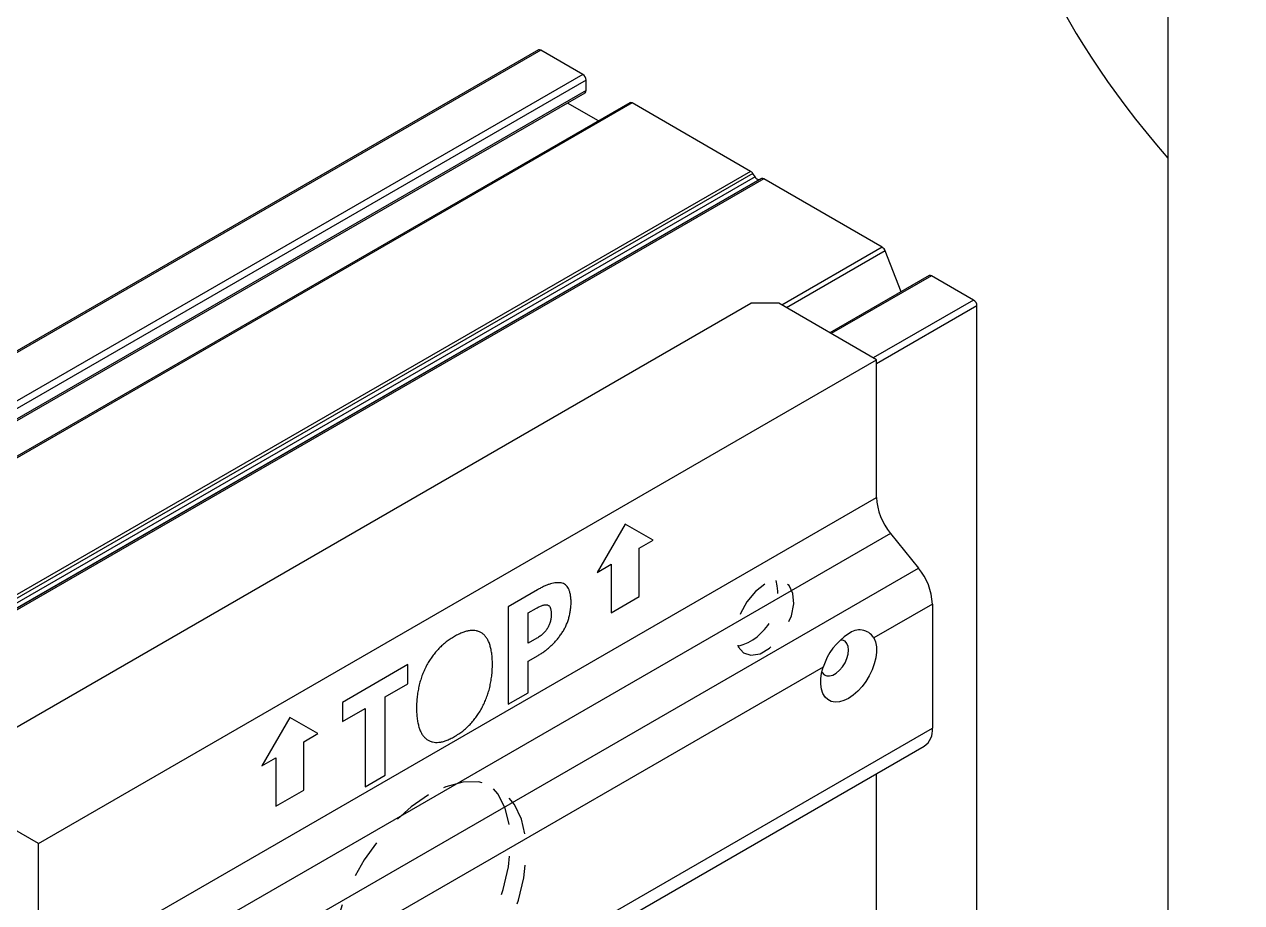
# Model space of a CAD drawing. Extents: x -3.1 to 19.9, y -9.6 to 0.
# Drawn here: x 11.523 to 15.374, y -6.809 to -4.029 of the extents above; entities that cross this region are included whole.
import ezdxf

# ---------------------------------------------------------------- set-up
doc = ezdxf.new("R2010")
doc.units = 0
doc.header["$LTSCALE"] = 0.5
doc.header["$MEASUREMENT"] = 0
doc.linetypes.add('HIDDEN', pattern=[0.375, 0.25, -0.125])
doc.layers.add('Dimension', color=10, linetype='CONTINUOUS')
doc.layers.add('Housing', color=150, linetype='CONTINUOUS')
doc.layers.add('Jig', color=41, linetype='CONTINUOUS', lineweight=13)
doc.layers.add('Text-Unprinted', color=131, linetype='CONTINUOUS', plot=False)

msp = doc.modelspace()

# ---------------------------------------------------------------- linework, layer by layer
at = {"layer": 'Dimension', "transparency": 16777216}
msp.add_open_spline([(14.660408, -0.54488), (15.3742, -1.430674), (14.900338, -2.498955), (14.368945, -3.55597), (15.140268, -4.453031)], degree=3, dxfattribs=at)
at = {"layer": 'Housing', "linetype": 'Continuous', "lineweight": 25, "transparency": 16777216}
for p, q in [((13.149165, -4.110591), (9.685064, -6.109549)), ((13.156665, -4.111333), (9.692563, -6.110291)), ((13.289601, -4.188076), (13.156665, -4.111333)), ((13.289601, -4.188076), (9.825499, -6.187034)), ((13.300207, -4.206447), (9.836106, -6.205405)), ((13.300207, -4.239109), (13.300207, -4.206447)), ((9.832999, -6.244934), (13.2971, -4.245976)), ((13.300207, -4.239109), (9.836106, -6.238066)), ((13.438214, -4.277455), (9.974112, -6.276413)), ((13.445713, -4.278198), (9.981611, -6.277155)), ((13.338773, -4.334861), (13.240952, -4.27839)), ((13.820712, -4.49468), (13.445713, -4.278198)), ((13.820712, -4.49468), (10.356552, -6.493604)), ((13.82753, -4.501481), (10.363397, -6.50039)), ((13.834609, -4.512427), (13.82753, -4.501481)), ((13.834609, -4.512427), (10.370475, -6.511336)), ((13.848244, -4.520298), (10.384002, -6.51927)), ((13.855323, -4.517526), (10.390861, -6.516625)), ((13.862141, -4.518596), (10.397986, -6.517518)), ((13.855323, -4.517526), (13.848244, -4.520298)), ((14.23714, -4.735078), (13.862141, -4.518596)), ((14.23714, -4.735078), (13.919718, -4.91801)), ((14.246325, -4.746505), (13.934208, -4.926375)), ((14.29655, -4.875953), (14.246325, -4.746505)), ((14.385753, -4.824457), (14.071437, -5.005596)), ((14.393252, -4.8252), (14.07583, -5.008132)), ((14.526188, -4.901942), (14.393252, -4.8252)), ((14.526188, -4.901942), (14.208766, -5.084874)), ((14.536795, -4.920314), (14.218892, -5.103523)), ((14.536795, -7.263779), (14.536795, -4.920314))]:
    msp.add_line(p, q, dxfattribs=at)
at = {"layer": 'Housing', "linetype": 'HIDDEN', "lineweight": 25, "transparency": 16777216, "flags": 128}
for points in [[(13.865404, -5.801494), (13.835556, -5.824476), (13.808943, -5.856471), (13.788448, -5.894011), (13.776293, -5.933028), (13.773794, -5.969295), (13.781223, -5.998881), (13.797773, -6.01858), (13.821653, -6.026257), (13.850274, -6.021081), (13.880534, -6.003612), (13.909155, -5.975743), (13.933035, -5.940495), (13.949585, -5.901687), (13.957014, -5.863524), (13.954515, -5.830143), (13.94236, -5.80516), (13.921865, -5.791282), (13.895252, -5.790014), (13.865404, -5.801494)], [(12.801451, -6.468119), (12.746245, -6.505727), (12.692812, -6.553601), (12.642872, -6.610203), (12.598028, -6.673714), (12.559723, -6.742092), (12.529187, -6.81314), (12.507401, -6.884574), (12.495067, -6.954098), (12.49258, -7.019477), (12.500021, -7.078611), (12.51715, -7.129598), (12.543416, -7.1708), (12.577976, -7.200893), (12.619719, -7.218909), (12.667302, -7.224269), (12.719197, -7.216802), (12.773736, -7.196746), (12.829166, -7.164747), (12.883705, -7.121833), (12.935601, -7.069384), (12.983184, -7.009085), (13.024927, -6.942874), (13.059487, -6.872879), (13.085753, -6.80135), (13.102882, -6.730586), (13.110323, -6.662862), (13.107836, -6.600354), (13.095501, -6.545071), (13.073716, -6.49879), (13.04318, -6.462998), (13.004875, -6.438847), (12.960031, -6.427111), (12.91009, -6.428169), (12.856658, -6.441987), (12.801451, -6.468119)], [(12.559567, -7.187169), (12.568383, -7.189887), (12.616371, -7.195809), (12.668833, -7.188575), (12.724039, -7.168424), (12.78017, -7.136021), (12.835376, -7.092432), (12.887838, -7.039095), (12.935826, -6.977767), (12.977758, -6.910471), (13.012253, -6.839423), (13.038174, -6.766966), (13.054666, -6.695488), (13.061186, -6.627345), (13.057519, -6.564782), (13.043786, -6.509862), (13.020438, -6.464395), (12.993376, -6.434115)]]:
    msp.add_lwpolyline(points, dxfattribs=at)
at = {"layer": 'Housing', "linetype": 'Continuous', "lineweight": 25, "transparency": 16777216}
for centre, radius, start, end in [((13.152271, -4.117467), 0.007545, 54.382423, 114.307119), ((13.277179, -4.207495), 0.023052, 2.605478, 57.394522), ((13.292857, -4.23992), 0.007395, 305.013333, 6.298848), ((13.441315, -4.28437), 0.007579, 54.532784, 114.156758), ((13.809681, -4.512555), 0.021005, 31.817188, 58.321228), ((13.846842, -4.506982), 0.01339, 203.993961, 276.011415), ((13.857609, -4.525214), 0.008021, 55.596289, 106.559813), ((14.224723, -4.754465), 0.023021, 20.227114, 57.362029), ((14.388858, -4.831333), 0.007545, 54.382423, 114.307119), ((14.513766, -4.921362), 0.023052, 2.605478, 57.394522)]:
    msp.add_arc(centre, radius, start, end, dxfattribs=at)
at = {"layer": 'Housing', "linetype": 'HIDDEN', "lineweight": 25, "transparency": 16777216}
msp.add_arc((13.734957, -5.832338), 0.171685, 285.457752, 14.547625, dxfattribs=at)
at = {"layer": 'Jig', "linetype": 'Continuous', "lineweight": 25, "transparency": 16777216}
for p, q in [((11.257882, -6.39187), (13.821144, -4.912131)), ((13.909533, -4.912131), (13.821144, -4.912131)), ((14.218892, -5.09072), (13.909533, -4.912131)), ((11.567242, -6.621485), (14.218892, -5.09072)), ((14.218892, -5.526339), (14.218892, -5.09072)), ((11.567242, -7.057104), (14.218892, -5.526339)), ((13.423397, -5.61071), (13.335009, -5.763803)), ((13.511785, -5.661752), (13.423397, -5.61071)), ((14.263086, -5.640245), (11.611436, -7.17101)), ((14.263086, -5.640245), (14.351475, -5.750199)), ((13.467591, -5.687265), (13.511785, -5.661752)), ((13.467591, -5.840367), (13.467591, -5.687265)), ((13.335009, -5.763803), (13.379203, -5.738291)), ((13.379203, -5.738291), (13.379203, -5.891392)), ((11.699824, -7.280965), (14.351475, -5.750199)), ((13.1464, -5.818982), (13.053638, -5.872465)), ((13.379203, -5.891392), (13.467591, -5.840367)), ((13.053638, -5.872465), (13.053638, -6.181132)), ((13.11718, -5.891855), (13.142829, -5.877048)), ((13.11718, -5.988211), (13.11718, -5.891855)), ((14.395669, -5.864105), (14.210609, -5.970938)), ((14.395669, -5.864105), (14.395669, -6.256586)), ((13.144396, -5.972499), (13.11718, -5.988211)), ((13.11718, -6.044283), (13.148039, -6.026469)), ((13.11718, -6.14445), (13.11718, -6.044283)), ((14.050398, -6.063426), (12.089289, -7.19555)), ((12.736502, -6.055544), (12.529176, -6.17523)), ((12.736502, -6.115971), (12.736502, -6.055544)), ((12.664406, -6.15759), (12.736502, -6.115971)), ((12.664406, -6.405831), (12.664406, -6.15759)), ((13.053638, -6.181132), (13.11718, -6.14445)), ((12.529176, -6.17523), (12.529176, -6.235657)), ((12.529176, -6.235657), (12.601272, -6.194037)), ((12.601272, -6.194037), (12.601272, -6.442278)), ((12.362737, -6.223016), (12.274348, -6.376109)), ((12.451125, -6.274058), (12.362737, -6.223016)), ((12.406931, -6.299571), (12.451125, -6.274058)), ((13.149949, -6.975724), (14.395669, -6.256586)), ((12.406931, -6.452673), (12.406931, -6.299571)), ((12.883638, -6.283626), (12.883639, -6.283625)), ((13.118501, -7.036162), (14.369775, -6.313816)), ((12.274348, -6.376109), (12.318543, -6.350597)), ((12.318543, -6.350597), (12.318543, -6.503698)), ((12.601272, -6.442278), (12.664406, -6.405831)), ((14.218892, -7.679154), (14.218892, -6.400919)), ((11.567242, -6.621485), (11.257882, -6.442896)), ((12.318543, -6.503698), (12.406931, -6.452673)), ((11.567242, -7.057104), (11.567242, -6.621485))]:
    msp.add_line(p, q, dxfattribs=at)
at = {"layer": 'Jig', "linetype": 'Continuous', "lineweight": 25, "transparency": 16777216, "flags": 128}
for points in [[(14.210609, -5.970938), (14.215711, -5.983995), (14.218434, -5.999183), (14.218703, -6.016077), (14.21651, -6.034206), (14.211916, -6.053064), (14.20505, -6.072125), (14.196104, -6.090856), (14.185326, -6.108735), (14.173018, -6.125263), (14.159524, -6.139977), (14.145219, -6.152469), (14.130504, -6.162388), (14.115788, -6.169459), (14.101484, -6.173483), (14.087989, -6.174349), (14.075681, -6.172032), (14.064904, -6.166597), (14.055957, -6.158195), (14.049091, -6.147062), (14.044497, -6.133507), (14.042304, -6.11791), (14.042573, -6.100705), (14.045296, -6.082373), (14.050398, -6.063426)], [(14.130504, -6.009295), (14.129219, -5.997823), (14.125442, -5.988501), (14.119389, -5.98187), (14.111415, -5.978315), (14.104483, -5.977797)], [(14.046028, -6.079056), (14.047178, -6.081115), (14.05323, -6.087746), (14.061204, -6.091301), (14.070638, -6.091572), (14.080983, -6.088545), (14.091637, -6.082394), (14.101981, -6.073478), (14.111415, -6.062315), (14.119389, -6.049553), (14.125442, -6.035934), (14.129219, -6.02225), (14.130504, -6.009295)]]:
    msp.add_lwpolyline(points, dxfattribs=at)
at = {"layer": 'Jig', "linetype": 'Continuous', "lineweight": 25, "transparency": 16777216}
for centre, radius, start, end in [((14.41055, -5.517504), 0.191862, 182.639287, 219.772072), ((14.20401, -5.87294), 0.191862, 2.639287, 39.772072), ((14.235605, -6.121397), 0.194068, 122.790589, 162.619388), ((14.165073, -5.999226), 0.053608, 31.849598, 130.154327), ((14.336425, -6.264254), 0.059738, 303.936727, 7.375453)]:
    msp.add_arc(centre, radius, start, end, dxfattribs=at)
for points, knots in [([(13.252589, -5.858596), (13.252403, -5.854115), (13.252044, -5.845447), (13.250392, -5.833661), (13.24788, -5.823419), (13.244438, -5.814789), (13.239967, -5.807905), (13.234697, -5.802509), (13.22844, -5.798811), (13.221231, -5.796903), (13.213427, -5.796197), (13.205161, -5.796477), (13.196452, -5.797736), (13.187296, -5.800066), (13.177714, -5.803256), (13.167668, -5.807514), (13.157175, -5.812752), (13.150035, -5.816881), (13.1464, -5.818982)], [0, 0, 0, 0, 0.07589868, 0.14679792, 0.21254868, 0.2747356, 0.33362825, 0.39025223, 0.44619676, 0.50274123, 0.5600415, 0.61807683, 0.67692769, 0.73734286, 0.79940984, 0.86373385, 0.93062828, 1, 1, 1, 1]), ([(13.142829, -5.877048), (13.144668, -5.876013), (13.148259, -5.873991), (13.153487, -5.871363), (13.158392, -5.869271), (13.162944, -5.867724), (13.16715, -5.866711), (13.170985, -5.866282), (13.174527, -5.866274), (13.177698, -5.866883), (13.18054, -5.868072), (13.182957, -5.869977), (13.185027, -5.872491), (13.186781, -5.875617), (13.188029, -5.879542), (13.188966, -5.884057), (13.189579, -5.88919), (13.189628, -5.892967), (13.189653, -5.894928)], [0, 0, 0, 0, 0.078567141, 0.153421224, 0.223679878, 0.289674822, 0.351806106, 0.410552764, 0.466095522, 0.520556445, 0.572894263, 0.625867313, 0.679867272, 0.73578908, 0.795763527, 0.859295729, 0.926950354, 1, 1, 1, 1]), ([(13.148039, -6.026469), (13.151542, -6.024452), (13.158442, -6.02048), (13.168582, -6.013372), (13.178342, -6.005887), (13.187701, -5.997738), (13.196676, -5.989029), (13.205255, -5.979708), (13.213416, -5.969801), (13.221148, -5.959367), (13.22832, -5.948427), (13.234568, -5.936879), (13.239922, -5.924878), (13.244253, -5.91243), (13.247764, -5.899545), (13.250316, -5.886224), (13.252059, -5.872395), (13.252409, -5.86329), (13.252589, -5.858596)], [0, 0, 0, 0, 0.06625418, 0.1305074, 0.19272371, 0.25331388, 0.31303565, 0.37195716, 0.43052462, 0.48919227, 0.54778568, 0.60567671, 0.66445615, 0.72497444, 0.78767312, 0.85403404, 0.92475038, 1, 1, 1, 1]), ([(13.189653, -5.894928), (13.189642, -5.896978), (13.18962, -5.900948), (13.189129, -5.906986), (13.188349, -5.912827), (13.187078, -5.918531), (13.185563, -5.924039), (13.183634, -5.92937), (13.181281, -5.934491), (13.178678, -5.939492), (13.175605, -5.944274), (13.17222, -5.948923), (13.168462, -5.953356), (13.164341, -5.957543), (13.15986, -5.961567), (13.15503, -5.965411), (13.149837, -5.969208), (13.146245, -5.971381), (13.144396, -5.972499)], [0, 0, 0, 0, 0.07289813, 0.14122738, 0.20619672, 0.26770798, 0.32590514, 0.38278025, 0.43737884, 0.49131281, 0.5469995, 0.60292706, 0.66051825, 0.72127329, 0.78434257, 0.85199671, 0.92381186, 1, 1, 1, 1]), ([(12.883638, -5.966316), (12.879174, -5.969028), (12.87045, -5.974326), (12.857726, -5.983616), (12.845704, -5.993665), (12.834369, -6.004558), (12.823774, -6.016339), (12.813911, -6.028982), (12.804718, -6.042422), (12.796269, -6.056702), (12.788729, -6.071721), (12.78206, -6.087358), (12.77647, -6.103596), (12.771892, -6.120414), (12.768227, -6.137851), (12.765626, -6.15584), (12.763961, -6.174452), (12.763646, -6.186785), (12.763483, -6.193144)], [0, 0, 0, 0, 0.06502404, 0.12707058, 0.18663629, 0.24428201, 0.3007457, 0.35635223, 0.41227377, 0.46914428, 0.52689148, 0.58562858, 0.64641908, 0.70972261, 0.77623528, 0.84667603, 0.92094192, 1, 1, 1, 1]), ([(13.003675, -6.054484), (13.003536, -6.048322), (13.003267, -6.036348), (13.001601, -6.019725), (12.998975, -6.004805), (12.995327, -5.991632), (12.990747, -5.980101), (12.985159, -5.970315), (12.978487, -5.962383), (12.970954, -5.956053), (12.962481, -5.951587), (12.953375, -5.948549), (12.943432, -5.947442), (12.93287, -5.947733), (12.921519, -5.950006), (12.909543, -5.953667), (12.896825, -5.959109), (12.888102, -5.963877), (12.883638, -5.966316)], [0, 0, 0, 0, 0.0788202, 0.15314265, 0.22307399, 0.28963731, 0.35298906, 0.41382585, 0.47260768, 0.53039886, 0.58731268, 0.64322549, 0.69911923, 0.75574699, 0.81343661, 0.87283265, 0.93492645, 1, 1, 1, 1]), ([(12.883639, -6.283625), (12.888103, -6.28089), (12.896829, -6.275543), (12.909542, -6.266218), (12.921549, -6.256023), (12.932844, -6.244928), (12.943472, -6.232994), (12.953375, -6.220175), (12.962508, -6.206424), (12.970936, -6.19192), (12.978512, -6.176664), (12.985142, -6.160793), (12.990737, -6.144359), (12.995327, -6.127382), (12.998975, -6.109861), (13.001596, -6.091799), (13.003267, -6.07316), (13.003537, -6.06083), (13.003675, -6.054484)], [0, 0, 0, 0, 0.06463569, 0.12634022, 0.18539326, 0.24296327, 0.29932336, 0.35527939, 0.41133653, 0.46865517, 0.52671143, 0.58604599, 0.64722915, 0.71067823, 0.7773326, 0.84734263, 0.92143718, 1, 1, 1, 1]), ([(12.763483, -6.193144), (12.763647, -6.199315), (12.763965, -6.211305), (12.765618, -6.228026), (12.768244, -6.24306), (12.77189, -6.256369), (12.776481, -6.268047), (12.782076, -6.278021), (12.788705, -6.286238), (12.796284, -6.29274), (12.804711, -6.297546), (12.81389, -6.300654), (12.823751, -6.302131), (12.834376, -6.301767), (12.845685, -6.299832), (12.857717, -6.296126), (12.870448, -6.290774), (12.879174, -6.286045), (12.883638, -6.283626)], [0, 0, 0, 0, 0.07855316, 0.15262743, 0.2226183, 0.28925442, 0.35268614, 0.41385255, 0.47317088, 0.53121125, 0.5885142, 0.64477845, 0.700478, 0.75682266, 0.81437692, 0.87369048, 0.93537811, 1, 1, 1, 1])]:
    msp.add_open_spline(points, degree=3, knots=knots, dxfattribs=at)
at = {"layer": 'Text-Unprinted', "transparency": 16777216}
msp.add_lwpolyline([(0, 0), (15.14038, 0), (15.140156, -9.609386), (-0.000224, -9.609386)], close=True, dxfattribs=at)

doc.saveas('drawing.dxf')
